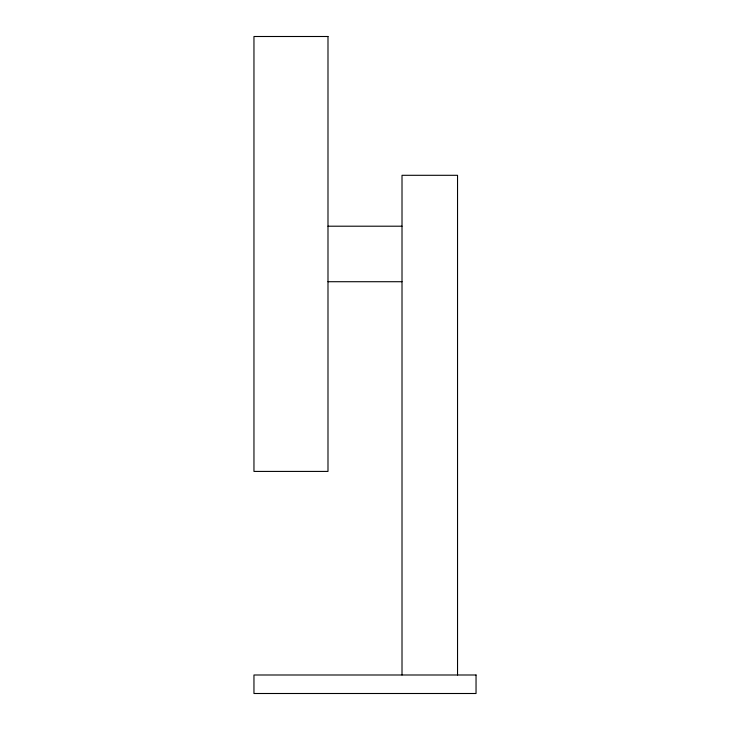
<?xml version="1.0" encoding="UTF-8"?>
<svg xmlns="http://www.w3.org/2000/svg" width="730" height="730" viewBox="0 0 730 730"><rect width="100%" height="100%" fill="white"/><g stroke="black" fill="none" stroke-linecap="round" stroke-linejoin="round"><path stroke-width="1.09" d="M327.989 226.2L402.011 226.2M327.989 281.716L402.011 281.716M457.537 674.995L457.537 175.3L402.011 175.3L402.011 674.995M327.989 36.5L253.958 36.5L253.958 471.416L327.989 471.416L327.989 36.5M476.042 674.995L253.958 674.995L253.958 693.5L476.042 693.5L476.042 674.995"/></g></svg>
